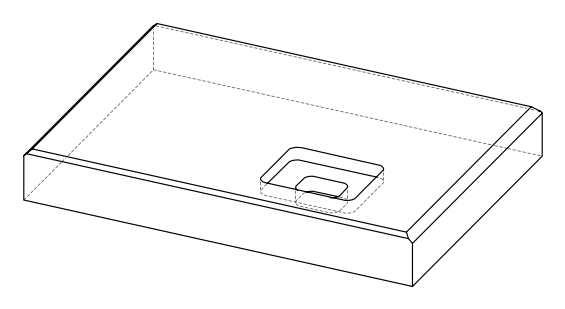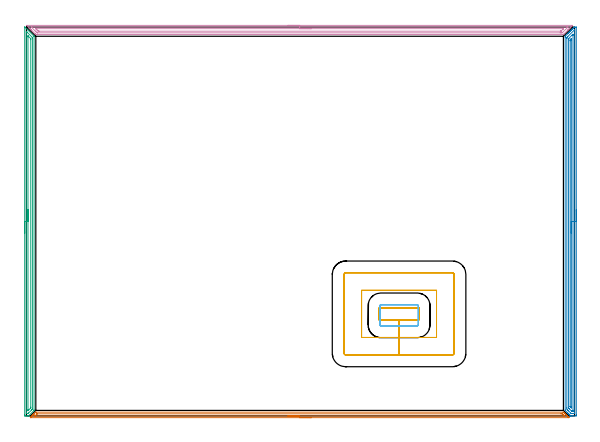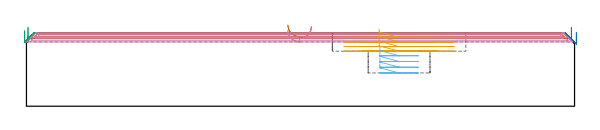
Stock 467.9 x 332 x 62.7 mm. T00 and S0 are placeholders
(PLAN: 6 operations, 1 tool changes, 44.4 min)
(1 AREA_MILL | FG_CHAMFER_SURFACE | UGT0205_001 | 7.47 min | 5131 mm3)
(2 AREA_MILL_1 | FG_CHAMFER_SURFACE_1 | UGT0205_001 | 10.67 min | 14912 mm3)
(3 AREA_MILL_2 | FG_CHAMFER_SURFACE_2 | UGT0205_001 | 8.07 min | 10565 mm3)
(4 AREA_MILL_3 | FG_CHAMFER_SURFACE_3 | UGT0205_001 | 11.23 min | 13861 mm3)
(5 MILL_RECTANGULAR_POCKET | POCKET_RECTANGULAR_STRAIGHT | UGT0201_104 | Follow Part, ap 5, ae 75% | 5.67 min | 159695 mm3)
(6 MILL_RECTANGULAR_POCKET_1 | POCKET_RECTANGULAR_STRAIGHT_1 | UGT0201_104 | Follow Part, ap 5, ae 75% | 1.31 min | 35527 mm3)
(TOOL UGT0205_001 | Chamfer Mill 20 x 3 x 45 deg. | D20 FL50 Z2)
(TOOL UGT0201_104 | End Mill 20 mm | D20 FL22 Z2)
(OP 1 AREA_MILL)
G17 G21 G94 G90
T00 M6
G54
G17 G0 G90 X243.2 Y-1.5 S1061 M3
G43 Z72.7 H0
Z68.
G94 G1 X243.162 Z67.129 F250.
X243.048 Z66.264
X242.859 Z65.412
X242.597 Z64.58
X242.263 Z63.774
X241.86 Z63.
X241.391 Z62.264
X240.86 Z61.572
X240.271 Z60.929
X239.628 Z60.34
X238.936 Z59.809
X238.2 Z59.34
X237.426 Z58.937
X236.62 Z58.603
X235.788 Z58.341
X234.936 Z58.152
X234.072 Z58.038
X233.2 Z58.
X3.543
X3.329 Y-1.494 Z58.004
X3.319 Y-1.492 Z58.005
X3.329 Y-1.47 Z58.028
X3.708 Y-1.092 Z58.408
X3.869 Y-0.93 Z58.567
X3.925 Y-0.874 Z58.625
X4.11 Y-0.69 Z58.809
X4.165 Y-0.633 Z58.863
X4.223 Y-0.576 Z58.923
X4.405 Y-0.394 Z59.105
X4.462 Y-0.337 Z59.16
X4.521 Y-0.278 Z59.221
X4.701 Y-0.099 Z59.4
X4.759 Y-0.04 Z59.457
X4.819 Y0.02 Z59.519
X4.996 Y0.196 Z59.695
X5.055 Y0.257 Z59.753
X5.117 Y0.317 Z59.816
X5.291 Y0.492 Z59.991
X5.352 Y0.553 Z60.05
X5.415 Y0.615 Z60.114
X5.587 Y0.787 Z60.286
X5.648 Y0.85 Z60.347
X5.713 Y0.913 Z60.412
X5.882 Y1.083 Z60.582
X5.945 Y1.147 Z60.643
X6.011 Y1.211 Z60.71
X6.177 Y1.378 Z60.877
X6.242 Y1.443 Z60.94
X6.309 Y1.509 Z61.008
X6.473 Y1.673 Z61.172
X6.538 Y1.74 Z61.236
X6.607 Y1.807 Z61.306
X7.929 Y3.129 Z62.628
X7.996 Y3.194 Z62.692
X8.395 Y3.2 Z62.7
X458.005
X458.404 Y3.194 Z62.692
X458.471 Y3.129 Z62.628
X458.526 Y3.075 Z62.573
X458.899 Y2.702 Z62.199
X458.972 Y2.63 Z62.126
X459.041 Y2.559 Z62.058
X459.197 Y2.403 Z61.902
X459.268 Y2.333 Z61.83
X459.337 Y2.264 Z61.763
X459.495 Y2.105 Z61.604
X459.565 Y2.037 Z61.533
X459.632 Y1.968 Z61.468
X459.793 Y1.807 Z61.306
X459.862 Y1.74 Z61.236
X459.927 Y1.673 Z61.172
X460.091 Y1.509 Z61.008
X460.158 Y1.443 Z60.94
X460.223 Y1.378 Z60.877
X460.389 Y1.211 Z60.71
X460.455 Y1.147 Z60.643
X460.518 Y1.082 Z60.581
X460.687 Y0.913 Z60.412
X460.752 Y0.85 Z60.347
X460.813 Y0.787 Z60.286
X460.985 Y0.615 Z60.114
X461.048 Y0.553 Z60.05
X461.109 Y0.492 Z59.991
X461.283 Y0.318 Z59.817
X461.345 Y0.257 Z59.753
X461.404 Y0.196 Z59.695
X461.581 Y0.02 Z59.519
X461.641 Y-0.04 Z59.457
X461.699 Y-0.099 Z59.4
X461.879 Y-0.278 Z59.221
X461.938 Y-0.337 Z59.16
X461.995 Y-0.394 Z59.105
X462.177 Y-0.576 Z58.923
X462.235 Y-0.633 Z58.863
X462.29 Y-0.69 Z58.809
X462.475 Y-0.874 Z58.625
X462.531 Y-0.93 Z58.567
X462.693 Y-1.093 Z58.407
X462.773 Y-1.173 Z58.327
X462.976 Y-1.375 Z58.123
X463.071 Y-1.474 Z58.024
X463.083 Y-1.494 Z58.003
X463.071 Y-1.499 Z57.999
X462.856 Y-1.5 Z58.
X233.2
Y-0.086 Z59.414
X7.455 Y-0.085 Z59.415
X7.363 Y-0.083 Z59.417
X7.194 Y-0.079 Z59.421
X7.221 Y-0.04 Z59.46
X7.357 Y0.103 Z59.603
X7.501 Y0.25 Z59.75
X8.693 Y1.442 Z60.942
X8.995 Y1.74 Z61.24
X9.029 Y1.768 Z61.268
X9.047 Y1.779 Z61.279
X9.105 Y1.782 Z61.282
X9.196 Y1.785 Z61.285
X456.218 Y1.786 Z61.286
X457.069 Y1.782 Z61.282
X457.112 Y1.779 Z61.279
X457.398 Y1.74 Z61.24
X458.005 Y1.143 Z60.643
X458.3 Y0.85 Z60.35
X458.899 Y0.249 Z59.749
X459.182 Y-0.04 Z59.46
X459.214 Y-0.075 Z59.425
X459.083 Y-0.081 Z59.419
X458.991 Y-0.085 Z59.415
X458.945
X458.899 Y-0.086 Z59.414
X233.2
X232.328 Z59.452
X231.463 Z59.566
X230.612 Z59.755
X229.78 Z60.017
X228.974 Z60.351
X228.2 Z60.754
X227.464 Z61.223
X226.772 Z61.754
X226.129 Z62.343
X225.54 Z62.986
X225.008 Z63.679
X224.54 Z64.414
X224.137 Z65.188
X223.803 Z65.994
X223.541 Z66.826
X223.352 Z67.678
X223.238 Z68.543
X223.2 Z69.414
G0 Z72.7
M5
M2
(OP 2 AREA_MILL_1)
G17 G21 G94 G90
T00 M6
G54
G17 G0 G90 X469.4 Y175.95 S1061 M3
G43 Z72.7 H0
Z63.2
G94 G1 Y175.912 Z62.328 F250.
Y175.798 Z61.463
Y175.609 Z60.612
Y175.347 Z59.78
Y175.013 Z58.974
Y174.61 Z58.2
Y174.141 Z57.464
Y173.61 Z56.772
Y173.021 Z56.129
Y172.378 Z55.54
Y171.686 Z55.008
Y170.95 Z54.54
Y170.176 Z54.137
Y169.37 Z53.803
Y168.538 Z53.541
Y167.686 Z53.352
Y166.822 Z53.238
Y165.95 Z53.2
Y1.137
X469.399 Y0.622 Z53.201
X469.396 Y0.248 Z53.202
X469.392 Y0.01 Z53.204
X469.029 Y0. Z53.567
X466.401 Z56.194
X465.714 Z56.886
X464.689 Z57.91
X464.65 Y0.002 Z57.948
X464.606 Y0.004 Z57.991
X464.576 Y0.027 Z58.022
X464.49 Y0.109 Z58.108
X463.977 Y0.622 Z58.622
X463.774 Y0.824 Z58.822
X463.211 Y1.389 Z59.389
X463.083 Y1.516 Z59.515
X462.899 Y1.7 Z59.698
X462.384 Y2.215 Z60.215
X462.023 Y2.575 Z60.573
X460.217 Y4.383 Z62.382
X460.022 Y4.58 Z62.573
X459.9 Y4.706 Z62.684
Y5.091 Z62.7
Y323.235
X459.907 Y324.101 Z62.693
X459.931 Y324.128 Z62.668
X460.271 Y324.473 Z62.326
X462.023 Y326.225 Z60.573
X462.161 Y326.362 Z60.436
X462.319 Y326.52 Z60.279
X462.461 Y326.663 Z60.135
X462.608 Y326.809 Z59.99
X462.748 Y326.949 Z59.849
X462.899 Y327.101 Z59.697
X463.055 Y327.256 Z59.543
X463.177 Y327.379 Z59.42
X463.336 Y327.539 Z59.258
X463.857 Y328.057 Z58.743
X464.098 Y328.299 Z58.5
X464.212 Y328.414 Z58.384
X464.789 Y328.989 Z57.811
X464.991 Y329.192 Z57.606
X465.088 Y329.29 Z57.508
X465.29 Y329.49 Z57.309
X465.353 Y329.553 Z57.247
X465.964 Y330.165 Z56.633
X466.178 Y330.378 Z56.422
X466.839 Y331.041 Z55.757
X467.005 Y331.204 Z55.595
X467.078 Y331.278 Z55.522
X467.277 Y331.478 Z55.321
X467.374 Y331.575 Z55.223
X467.584 Y331.784 Z55.015
X467.676 Y331.873 Z54.923
X467.703 Y331.893 Z54.895
X467.715 Y331.9 Z54.884
X469.029 Z53.566
X469.371 Y331.899 Z53.225
X469.391 Y331.897 Z53.205
X469.397 Y331.724 Z53.203
X469.4 Y331.535 Z53.2
Y165.95
X467.986 Z54.614
X467.985 Y2.581 Z54.615
X467.984 Y2.41 Z54.616
X467.98 Y2.049 Z54.62
X467.979 Y2.013 Z54.621
X467.919 Y2.008 Z54.681
X467.812 Y2.003 Z54.788
X467.678 Y2. Z54.922
X465.926 Y2.001 Z56.674
X465.526 Y2.004 Z57.074
X465.042 Y2.01 Z57.558
X464.65 Y2.4 Z57.95
X462.853 Y4.197 Z59.747
X462.023 Y5.029 Z60.577
X461.963 Y5.091 Z60.637
X461.321 Y5.807 Z61.279
X461.314 Y6.878 Z61.286
X461.315 Y322.17 Z61.285
Y322.341
X461.32 Y323.058 Z61.28
X461.488 Y323.235 Z61.112
X462.199 Y323.949 Z60.401
X467.74 Y329.49 Z54.86
X467.815 Y329.563 Z54.785
X467.953 Y329.694 Z54.647
X467.975 Y329.714 Z54.625
X467.979 Y329.668 Z54.621
X467.983 Y329.49 Z54.617
X467.985 Y329.294 Z54.615
X467.986 Y165.95 Z54.614
X466.572 Z56.028
X466.571 Y4.917 Z56.029
X466.569 Y4.197 Z56.031
X466.566 Y4.029 Z56.034
X466.564 Y4.01 Z56.036
X466.546 Y4.007 Z56.054
X466.498 Y4.003 Z56.102
X466.401 Y4.001 Z56.199
X465.717 Y4.002 Z56.883
X465.526 Y4.009 Z57.074
X465.501 Y4.011 Z57.099
X465.473 Y4.034 Z57.127
X465.416 Y4.086 Z57.184
X465.303 Y4.197 Z57.297
X463.515 Y5.984 Z59.085
X462.899 Y6.609 Z59.701
X462.768 Y6.748 Z59.832
X462.739 Y6.781 Z59.861
X462.735 Y6.821 Z59.865
X462.732 Y6.878 Z59.868
X462.729 Y7.051 Z59.871
Y321.621
X462.73 Y321.794 Z59.87
X462.732 Y321.91 Z59.868
X462.735 Y322. Z59.865
X462.756 Y322.045 Z59.844
X462.899 Y322.196 Z59.701
X462.969 Y322.269 Z59.631
X463.04 Y322.341 Z59.56
X465.721 Y325.022 Z56.879
X466.066 Y325.364 Z56.534
X466.401 Y325.695 Z56.199
X466.513 Y325.802 Z56.087
X466.565 Y325.773 Z56.035
X466.567 Y325.747 Z56.033
X466.571 Y325.022 Z56.029
Y324.848
X466.572 Y165.95 Z56.028
X465.157 Z57.443
Y7.772
X465.154 Y7.257 Z57.446
X465.15 Y6.878 Z57.45
X465.145 Y6.815 Z57.455
X465.076 Y6.878 Z57.524
X464.65 Y7.301 Z57.95
X464.183 Y7.772 Z58.417
X464.151 Y7.809 Z58.449
X464.149 Y7.838 Z58.451
X464.145 Y7.901 Z58.455
X464.143 Y8.031 Z58.457
Y320.178
X464.144 Y320.554 Z58.456
X464.147 Y320.812 Z58.453
X464.15 Y320.941 Z58.45
X464.156 Y320.995 Z58.444
X464.623 Y321.475 Z57.977
X465.066 Y321.916 Z57.534
X465.108 Y321.956 Z57.492
X465.134 Y321.978 Z57.466
X465.148 Y321.988 Z57.452
X465.151 Y321.978 Z57.449
X465.154 Y321.922 Z57.446
X465.156 Y321.824 Z57.444
X465.157 Y321.447 Z57.443
Y320.93
Y165.95
Y165.078 Z57.481
Y164.213 Z57.595
Y163.362 Z57.783
Y162.53 Z58.046
Y161.724 Z58.38
Y160.95 Z58.782
Y160.214 Z59.251
Y159.522 Z59.782
Y158.879 Z60.372
Y158.29 Z61.015
Y157.758 Z61.707
Y157.29 Z62.443
Y156.887 Z63.216
Y156.553 Z64.022
Y156.291 Z64.854
Y156.102 Z65.706
Y155.988 Z66.571
Y155.95 Z67.443
G0 Z72.7
M5
M2
(OP 3 AREA_MILL_2)
G17 G21 G94 G90
T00 M6
G54
G17 G0 G90 X-1.5 Y155.949 S1061 M3
G43 Z72.7 H0
Z64.7
G94 G1 Y155.987 Z63.828 F250.
Y156.101 Z62.964
Y156.29 Z62.112
Y156.552 Z61.28
Y156.886 Z60.474
Y157.289 Z59.7
Y157.758 Z58.964
Y158.289 Z58.272
Y158.878 Z57.629
Y159.521 Z57.04
Y160.213 Z56.508
Y160.949 Z56.04
Y161.723 Z55.637
Y162.529 Z55.303
Y163.361 Z55.041
Y164.213 Z54.852
Y165.078 Z54.738
Y165.949 Z54.7
Y331.728
X-1.498 Y331.888 Z54.701
X-1.472 Y331.899 Z54.727
X-1.372 Y331.901 Z54.827
X-1.304 Y331.894 Z54.892
X-1.226 Y331.827 Z54.972
X6.472 Y324.126 Z62.672
X6.5 Y324.088 Z62.7
Y5.091
X6.496 Y4.704 Z62.688
X6.474 Y4.674 Z62.674
X1.912 Y0.111 Z58.11
X1.824 Y0.027 Z58.023
X1.791 Y0.002 Z57.988
X1.578 Y0. Z57.776
X1.538 Z57.737
X0.735 Z56.929
X-0.495 Z55.702
X-1.031 Y0.002 Z55.163
X-1.259 Y0.004 Z54.936
X-1.49 Y0.009 Z54.705
X-1.494 Y0.154 Z54.703
X-1.499 Y0.623 Z54.701
X-1.5 Y1.098 Z54.7
Y165.949
X-0.086 Z56.114
X-0.085 Y328.068 Z56.115
X-0.084 Y328.159 Z56.116
X-0.082 Y328.203 Z56.118
X-0.08 Y328.215 Z56.12
X-0.076 Y328.214 Z56.124
X0.024 Y328.119 Z56.224
X0.443 Y327.707 Z56.643
X4.911 Y323.238 Z61.111
X5.004 Y323.141 Z61.204
X5.059 Y323.079 Z61.259
X5.079 Y323.052 Z61.279
X5.08 Y323.03 Z61.28
X5.083 Y322.823 Z61.283
X5.086 Y322.408 Z61.286
Y322.345
X5.085 Y6.048 Z61.285
X5.084 Y5.985 Z61.284
X5.079 Y5.778 Z61.279
X5.072 Y5.733 Z61.272
X5.038 Y5.695 Z61.238
X4.974 Y5.628 Z61.174
X4.796 Y5.447 Z60.996
X4.441 Y5.091 Z60.641
X1.76 Y2.41 Z57.96
X1.688 Y2.338 Z57.888
X1.617 Y2.269 Z57.817
X1.367 Y2.029 Z57.567
X1.13 Y2.009 Z57.33
X0.735 Y2.005 Z56.935
X0.253 Y2.004 Z56.453
X0.024 Y2.01 Z56.224
X-0.079 Y2.028 Z56.121
X-0.085 Y2.346 Z56.115
Y2.41
X-0.086 Y165.949 Z56.114
X1.328 Z57.528
X1.329 Y323.531 Z57.529
X1.33 Y324.132 Z57.53
X1.333 Y324.282 Z57.533
X1.335 Y324.327 Z57.535
X1.34 Y324.349 Z57.54
X1.41 Y324.283 Z57.61
X1.568 Y324.132 Z57.768
X3.383 Y322.318 Z59.583
X3.595 Y322.098 Z59.795
X3.646 Y322.043 Z59.846
X3.665 Y322.006 Z59.865
X3.667 Y321.938 Z59.867
X3.67 Y321.743 Z59.87
X3.671 Y321.451 Z59.871
X3.672 Y321.159 Z59.872
X3.671 Y7.48 Z59.871
X3.668 Y6.878 Z59.868
X3.666 Y6.806 Z59.866
X3.663 Y6.775 Z59.863
X3.643 Y6.75 Z59.843
X3.578 Y6.681 Z59.778
X3.383 Y6.482 Z59.583
X1.803 Y4.903 Z58.003
X1.617 Y4.72 Z57.817
X1.353 Y4.465 Z57.553
X1.333 Y4.46 Z57.533
X1.332 Y4.468 Z57.532
X1.33 Y4.488 Z57.53
X1.329 Y5.091 Z57.529
X1.328 Y5.383 Z57.528
Y165.949
Y166.821 Z57.566
Y167.686 Z57.68
Y168.537 Z57.869
Y169.369 Z58.132
Y170.175 Z58.465
Y170.949 Z58.868
Y171.685 Z59.337
Y172.377 Z59.868
Y173.02 Z60.457
Y173.61 Z61.101
Y174.141 Z61.793
Y174.609 Z62.528
Y175.012 Z63.302
Y175.346 Z64.108
Y175.608 Z64.94
Y175.797 Z65.792
Y175.911 Z66.657
Y175.949 Z67.528
G0 Z72.7
M5
M2
(OP 4 AREA_MILL_3)
G17 G21 G94 G90
T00 M6
G54
G17 G0 G90 X223.2 Y333.4 S1061 M3
G43 Z72.7 H0
Z64.9
G94 G1 X223.238 Z64.029 F250.
X223.352 Z63.164
X223.541 Z62.312
X223.803 Z61.48
X224.137 Z60.674
X224.54 Z59.9
X225.008 Z59.164
X225.54 Z58.472
X226.129 Z57.829
X226.772 Z57.24
X227.464 Z56.709
X228.2 Z56.24
X228.974 Z55.837
X229.78 Z55.503
X230.612 Z55.241
X231.463 Z55.052
X232.328 Z54.938
X233.2 Z54.9
X466.172 Y333.399 Z54.899
X466.183 Y333.394 Z54.903
X466.172 Y333.375 Z54.923
X466.083 Y333.282 Z55.017
X465.576 Y332.776 Z55.523
X465.372 Y332.57 Z55.726
X464.796 Y331.996 Z56.304
X464.682 Y331.882 Z56.417
X464.495 Y331.693 Z56.603
X463.965 Y331.165 Z57.135
X463.618 Y330.816 Z57.48
X463.134 Y330.334 Z57.966
X462.895 Y330.094 Z58.204
X462.741 Y329.939 Z58.357
X462.59 Y329.789 Z58.509
X462.448 Y329.647 Z58.651
X462.302 Y329.5 Z58.796
X462.16 Y329.358 Z58.939
X462.001 Y329.2 Z59.098
X461.863 Y329.061 Z59.234
X458.792 Y325.991 Z62.307
X458.426 Y325.629 Z62.67
X458.401 Y325.607 Z62.693
X457.533 Y325.6 Z62.7
X8.867
X8.064 Y325.606 Z62.694
X7.999 Y325.607 Z62.693
X7.974 Y325.629 Z62.67
X7.608 Y325.991 Z62.307
X7.527 Y326.072 Z62.226
X4.537 Y329.061 Z59.234
X4.399 Y329.2 Z59.098
X4.24 Y329.358 Z58.939
X4.098 Y329.5 Z58.796
X3.952 Y329.647 Z58.651
X3.81 Y329.789 Z58.509
X3.659 Y329.939 Z58.357
X3.505 Y330.094 Z58.204
X3.379 Y330.22 Z58.078
X3.22 Y330.377 Z57.918
X3.058 Y330.541 Z57.757
X0.202 Y333.398 Z54.902
X0.203 Z54.901
X0.377 Y333.399
X233.2 Y333.4 Z54.9
Y331.986 Z56.314
X461.256
X461.835 Y331.985 Z56.315
X462.001 Y331.983 Z56.317
X462.157 Y331.979 Z56.321
X462.308 Y331.969 Z56.331
X462.24 Y331.897 Z56.403
X462.102 Y331.754 Z56.546
X462.001 Y331.651 Z56.649
X461.801 Y331.451 Z56.849
X457.816 Y327.467 Z60.833
X457.532 Y327.186 Z61.114
X457.368 Y327.03 Z61.27
X456.639 Y327.017 Z61.283
X456.489 Y327.016 Z61.284
X455.745 Y327.014 Z61.286
X455.596
X9.612 Y327.015 Z61.285
X9.24 Y327.019 Z61.281
X9.059 Y327.021 Z61.279
X8.868 Y327.193 Z61.107
X8.306 Y327.746 Z60.554
X7.974 Y328.076 Z60.224
X7.427 Y328.623 Z59.677
X4.399 Y331.652 Z56.648
X4.146 Y331.911 Z56.389
X4.093 Y331.968 Z56.332
X4.085 Y331.98 Z56.32
X4.101 Y331.981 Z56.319
X4.16 Y331.983 Z56.317
X4.399 Y331.985 Z56.315
X4.547 Y331.986 Z56.314
X233.2
Y330.572 Z57.729
X458.228 Y330.571
X458.301 Y330.57 Z57.73
X458.426 Y330.566 Z57.734
X458.449 Y330.565 Z57.735
X458.439 Y330.547 Z57.753
X458.426 Y330.527 Z57.773
X458.351 Y330.451 Z57.849
X458.278 Y330.377 Z57.923
X456.581 Y328.68 Z59.62
X456.523 Y328.623 Z59.677
X456.366 Y328.472 Z59.828
X456.334 Y328.445 Z59.855
X456.317 Y328.435 Z59.865
X456.273 Y328.433 Z59.867
X456.141 Y328.43 Z59.87
X455.943 Y328.429 Z59.871
X455.745 Y328.428 Z59.872
X10.853 Y328.429 Z59.871
X10.655 Y328.43 Z59.87
X10.457 Y328.432 Z59.868
X10.073 Y328.438 Z59.862
X9.88 Y328.623 Z59.677
X9.761 Y328.739 Z59.561
X8.999 Y329.5 Z58.8
X8.868 Y329.631 Z58.669
X8.126 Y330.377 Z57.923
X7.974 Y330.535 Z57.765
X7.959 Y330.565 Z57.735
X7.974 Y330.566 Z57.734
X8.67 Y330.571 Z57.729
X233.2 Y330.572
X234.072 Z57.767
X234.936 Z57.88
X235.788 Z58.069
X236.62 Z58.332
X237.426 Z58.665
X238.2 Z59.068
X238.936 Z59.537
X239.628 Z60.068
X240.271 Z60.657
X240.86 Z61.301
X241.391 Z61.993
X241.86 Z62.729
X242.263 Z63.502
X242.597 Z64.308
X242.859 Z65.14
X243.048 Z65.992
X243.162 Z66.857
X243.2 Z67.729
G0 Z72.7
M5
M2
(OP 5 MILL_RECTANGULAR_POCKET)
G17 G21 G94 G90
T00 M6
G54
G17 G0 G90 X301.1 Y90.844 S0 M3
G43 Z72.7 H0
Z65.7
G94 G1 Y82. Z63.33 F250.
X318.1 Z58.775
X335.1 F500.
Y92.2
X301.1
Y82.
X318.1
Y67.
X350.1
Y107.2
X286.1
Y67.
X318.1
Y52.
X363.6
G3 X365.1 Y53.5 R1.5
G1 Y120.7
G3 X363.6 Y122.2 R1.5
G1 X272.6
G3 X271.1 Y120.7 R1.5
G1 Y53.5
G3 X272.6 Y52. R1.5
G1 X318.1
X319.1
G0 X301.1 Y90.844 Z61.775
G1 Y82. Z59.405 F250.
X318.1 Z54.85
X335.1 F500.
Y92.2
X301.1
Y82.
X318.1
Y67.
X350.1
Y107.2
X286.1
Y67.
X318.1
Y52.
X363.6
G3 X365.1 Y53.5 R1.5
G1 Y120.7
G3 X363.6 Y122.2 R1.5
G1 X272.6
G3 X271.1 Y120.7 R1.5
G1 Y53.5
G3 X272.6 Y52. R1.5
G1 X318.1
X319.1
G0 X301.1 Y90.844 Z57.85
G1 Y82. Z55.48 F250.
X318.1 Z50.925
X335.1 F500.
Y92.2
X301.1
Y82.
X318.1
Y67.
X350.1
Y107.2
X286.1
Y67.
X318.1
Y52.
X363.6
G3 X365.1 Y53.5 R1.5
G1 Y120.7
G3 X363.6 Y122.2 R1.5
G1 X272.6
G3 X271.1 Y120.7 R1.5
G1 Y53.5
G3 X272.6 Y52. R1.5
G1 X318.1
X319.1
G0 X301.1 Y90.844 Z53.925
G1 Y82. Z51.555 F250.
X318.1 Z47.
X335.1 F500.
Y92.2
X301.1
Y82.
X318.1
Y67.
X350.1
Y107.2
X286.1
Y67.
X318.1
Y52.
X363.6
G3 X365.1 Y53.5 R1.5
G1 Y120.7
G3 X363.6 Y122.2 R1.5
G1 X272.6
G3 X271.1 Y120.7 R1.5
G1 Y53.5
G3 X272.6 Y52. R1.5
G1 X318.1
X319.1
G0 Z72.7
M5
M2
(OP 6 MILL_RECTANGULAR_POCKET_1)
G17 G21 G94 G90
T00 M6
G54
G17 G0 G90 X301.7 Y90.266 S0 M3
G43 Z72.7 H0
Z51.
G94 G1 Y77.7 Z47.633 F250.
Y77.605 Z47.608
X301.759 Y77.367 Z47.542
X301.879 Y77.153 Z47.476
X302.053 Y76.979 Z47.41
X302.267 Y76.859 Z47.344
X302.505 Y76.8 Z47.279
X302.6 Z47.253
X318.1 Z43.1
X333.6 F500.
G3 X334.5 Y77.7 R0.9
G1 Y94.
G3 X333.6 Y94.9 R0.9
G1 X302.6
G3 X301.7 Y94. R0.9
G1 Y77.7
G3 X302.6 Y76.8 R0.9
G1 X318.1
X319.1
G0 X301.7 Y90.266 Z46.1
G1 Y77.7 Z42.733 F250.
Y77.605 Z42.708
X301.759 Y77.367 Z42.642
X301.879 Y77.153 Z42.576
X302.053 Y76.979 Z42.51
X302.267 Y76.859 Z42.444
X302.505 Y76.8 Z42.379
X302.6 Z42.353
X318.1 Z38.2
X333.6 F500.
G3 X334.5 Y77.7 R0.9
G1 Y94.
G3 X333.6 Y94.9 R0.9
G1 X302.6
G3 X301.7 Y94. R0.9
G1 Y77.7
G3 X302.6 Y76.8 R0.9
G1 X318.1
X319.1
G0 X301.7 Y90.266 Z41.2
G1 Y77.7 Z37.833 F250.
Y77.605 Z37.808
X301.759 Y77.367 Z37.742
X301.879 Y77.153 Z37.676
X302.053 Y76.979 Z37.61
X302.267 Y76.859 Z37.544
X302.505 Y76.8 Z37.479
X302.6 Z37.453
X318.1 Z33.3
X333.6 F500.
G3 X334.5 Y77.7 R0.9
G1 Y94.
G3 X333.6 Y94.9 R0.9
G1 X302.6
G3 X301.7 Y94. R0.9
G1 Y77.7
G3 X302.6 Y76.8 R0.9
G1 X318.1
X319.1
G0 X301.7 Y90.266 Z36.3
G1 Y77.7 Z32.933 F250.
Y77.605 Z32.908
X301.759 Y77.367 Z32.842
X301.879 Y77.153 Z32.776
X302.053 Y76.979 Z32.71
X302.267 Y76.859 Z32.644
X302.505 Y76.8 Z32.579
X302.6 Z32.553
X318.1 Z28.4
X333.6 F500.
G3 X334.5 Y77.7 R0.9
G1 Y94.
G3 X333.6 Y94.9 R0.9
G1 X302.6
G3 X301.7 Y94. R0.9
G1 Y77.7
G3 X302.6 Y76.8 R0.9
G1 X318.1
X319.1
G0 Z72.7
M5
M2
